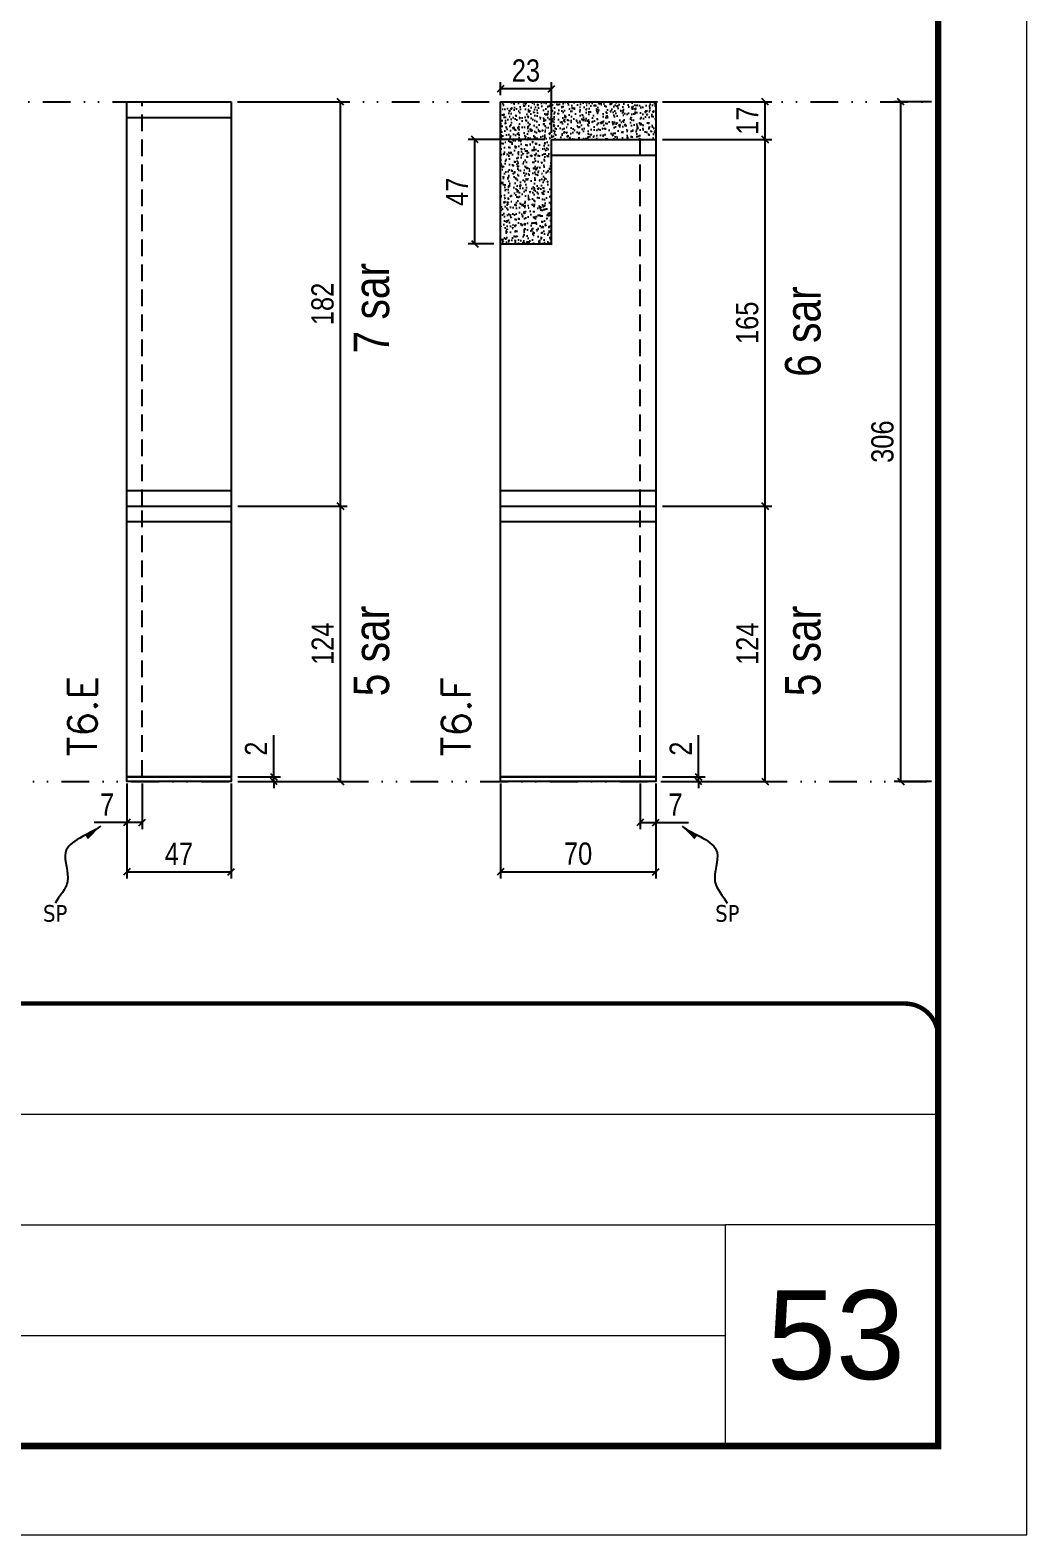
# Model space of a CAD drawing. Extents: x 14400 to 27878, y -21631 to 6985.
# Drawn here: x 15449 to 15898, y -8997 to -8319 of the extents above; entities that cross this region are included whole.
import ezdxf

# ---------------------------------------------------------------- set-up
doc = ezdxf.new("R2010")
doc.units = 0
for name, pattern in [('CONTINUO', [0]), ('DASHED', [0.75, 0.5, -0.25]), ('DIVIDE2', [0.625, 0.25, -0.125, 0, -0.125, 0, -0.125]), ('HIDDEN', [0.375, 0.25, -0.125])]:
    doc.linetypes.add(name, pattern=pattern)
for name, color, linetype, lineweight in [('CARIMBO', 255, 'Continuous', 9), ('Folhas', 255, 'Continuous', 9), ('SARRAFO DE PRESSAO', 251, 'DASHED', 9), ('Texto Seção', 7, 'Continuous', 15)]:
    doc.layers.add(name, color=color, linetype=linetype, lineweight=lineweight)
for name, color, linetype in [('COTA', 241, 'Continuous'), ('NOMENCLATURA', 7, 'Continuous'), ('Nível', 160, 'Continuous'), ('Painéis', 200, 'Continuous'), ('SARR_2.2x7', 40, 'Continuous'), ('Sarrafo de Pressão', 42, 'HIDDEN'), ('texto', 7, 'Continuous')]:
    doc.layers.add(name, color=color, linetype=linetype)
doc.styles.add('ARIAL', font='arial.ttf')
doc.styles.add('ARIAL_NARROW', font='ARIALN.TTF', dxfattribs={"height": 0.2})
doc.styles.add('COTA TECNICA', font='techl___.ttf', dxfattribs={"height": 10})
doc.styles.add('COTA TECNICA-50', font='techl___.ttf', dxfattribs={"height": 10})
doc.styles.add('REGUA-120', font='ROMANS.shx', dxfattribs={"height": 15})
doc.styles.get("Standard").update_dxf_attribs({"font": 'arial.ttf'})
doc.dimstyles.new('COTA PAINEL-50', dxfattribs={"dimtxt": 10, "dimasz": 3, "dimexe": 3, "dimexo": 3, "dimgap": 3, "dimtad": 1, "dimdec": 1, "dimzin": 12, "dimdsep": 46, "dimtxsty": 'COTA TECNICA-50', "dimblk1": 'OBLIQUE', "dimblk2": 'OBLIQUE', "dimsah": 1, "dimcen": 0.9, "dimclrd": 4, "dimclre": 4, "dimclrt": 240, "dimadec": 1, "dimazin": 3, "dimtfac": 1, "dimtdec": 1, "dimtmove": 0, "dimatfit": 3, "dimfxl": 1, "dimtolj": 1, "dimtzin": 12, "dimarcsym": 0})
doc.dimstyles.new('PAINEL', dxfattribs={"dimtxt": 10, "dimasz": 3, "dimexe": 3, "dimexo": 3, "dimgap": 3, "dimtad": 1, "dimdec": 1, "dimzin": 12, "dimdsep": 46, "dimtxsty": 'COTA TECNICA', "dimblk1": 'OBLIQUE', "dimblk2": 'OBLIQUE', "dimsah": 1, "dimcen": 0.9, "dimclrd": 4, "dimclre": 4, "dimclrt": 240, "dimadec": 1, "dimazin": 3, "dimtfac": 1, "dimtdec": 1, "dimtmove": 0, "dimatfit": 3, "dimfxl": 1, "dimtolj": 1, "dimtzin": 12, "dimarcsym": 0})
doc.dimstyles.get("Standard").update_dxf_attribs({"dimtxt": 0.18, "dimasz": 0.18, "dimexe": 0.18, "dimexo": 0.0625, "dimgap": 0.09, "dimtad": 0, "dimtih": 1, "dimtoh": 1, "dimdec": 4, "dimzin": 0, "dimdsep": 46, "dimtxsty": 'Standard', "dimcen": 0.09, "dimadec": 0, "dimazin": 0, "dimtfac": 1, "dimtdec": 4, "dimtofl": 0, "dimtmove": 0, "dimatfit": 3, "dimfxl": 1, "dimtolj": 1, "dimtzin": 0, "dimarcsym": 0})

# ---------------------------------------------------------------- blocks, each defined once
blk = doc.blocks.new('9999999999')
at = {"color": 30, "linetype": 'CONTINUO'}
for p, q in [((98564.56, 34379.64), (99583.98, 34379.64)), ((98564.56, 34329.83), (99487.98, 34329.83)), ((99583.98, 34329.83), (99487.98, 34329.83)), ((99487.98, 34329.83), (99487.98, 34230.21)), ((98564.56, 34280.02), (99487.98, 34280.02))]:
    blk.add_line(p, q, dxfattribs=at)
at = {"color": 30, "linetype": 'CONTINUO', "const_width": 2}
blk.add_lwpolyline([(99583.98, 34230.21), (99583.98, 34414.45, 0.414214), (99568.98, 34429.45), (98228.98, 34429.45, 0.414214), (98213.98, 34414.45), (98213.98, 34245.21, 0.414214), (98228.98, 34230.21), (99583.98, 34230.21)], format="xyb", dxfattribs=at)
at = {"layer": 'Folhas'}
blk.add_lwpolyline([(98138.98, 34190.21), (99623.98, 34190.21), (99623.98, 35240.21), (98138.98, 35240.21)], close=True, dxfattribs=at)
at = {"layer": 'Folhas', "color": 30, "const_width": 3}
blk.add_lwpolyline([(98213.98, 34230.21), (99583.98, 34230.21), (99583.98, 35200.21), (98213.98, 35200.21)], close=True, dxfattribs=at)
blk = doc.blocks.new('_Oblique')
at = {"color": 0, "linetype": 'ByBlock', "lineweight": -2}
blk.add_line((-0.5, -0.5), (0.5, 0.5), dxfattribs=at)
blk = doc.blocks.new('*D2507')
at = {"layer": 'COTA', "color": 4, "lineweight": -2, "transparency": 16777216}
for p, q in [((15855.47, -8351.47), (15838.63, -8351.47)), ((15841.63, -8657.47), (15841.63, -8351.47)), ((15855.47, -8657.47), (15838.63, -8657.47))]:
    blk.add_line(p, q, dxfattribs=at)
at = {"layer": 'Defpoints', "color": 0, "transparency": 16777216}
for p in [(15841.63, -8351.47), (15858.47, -8351.47), (15858.47, -8657.47)]:
    blk.add_point(p, dxfattribs=at)
at = {"layer": 'COTA', "color": 4, "lineweight": -2, "transparency": 16777216, "xscale": 3, "yscale": 3, "zscale": 3}
for p, rotation in [((15841.63, -8351.47), 90), ((15841.63, -8657.47), 270)]:
    blk.add_blockref('_Oblique', p, dxfattribs=dict(at, rotation=rotation))
at = {"layer": 'COTA', "color": 240, "transparency": 16777216, "insert": (15833.41, -8504.47), "char_height": 10, "attachment_point": 5, "rotation": 90, "style": 'COTA TECNICA'}
blk.add_mtext('\\A1;306', dxfattribs=at)
blk = doc.blocks.new('*D2533')
at = {"layer": 'COTA', "color": 4, "lineweight": -2, "transparency": 16777216}
for p, q in [((15492.8, -8658.47), (15492.8, -8701.14)), ((15539.8, -8658.47), (15539.8, -8701.14)), ((15492.8, -8698.14), (15539.8, -8698.14))]:
    blk.add_line(p, q, dxfattribs=at)
at = {"layer": 'Defpoints', "color": 0, "transparency": 16777216}
for p in [(15492.8, -8655.47), (15539.8, -8655.47), (15539.8, -8698.14)]:
    blk.add_point(p, dxfattribs=at)
at = {"layer": 'COTA', "color": 4, "lineweight": -2, "transparency": 16777216, "xscale": 3, "yscale": 3, "zscale": 3, "rotation": 180}
blk.add_blockref('_Oblique', (15492.8, -8698.14), dxfattribs=at)
at = {"layer": 'COTA', "color": 4, "lineweight": -2, "transparency": 16777216, "xscale": 3, "yscale": 3, "zscale": 3}
blk.add_blockref('_Oblique', (15539.8, -8698.14), dxfattribs=at)
at = {"layer": 'COTA', "color": 240, "transparency": 16777216, "insert": (15516.3, -8690.07), "char_height": 10, "attachment_point": 5, "style": 'COTA TECNICA'}
blk.add_mtext('\\A1;47', dxfattribs=at)
blk = doc.blocks.new('*D2534')
at = {"layer": 'COTA', "color": 4, "lineweight": -2, "transparency": 16777216}
for p, q in [((15499.8, -8658.47), (15499.8, -8678.98)), ((15492.8, -8660.47), (15492.8, -8678.98)), ((15492.8, -8675.98), (15478.07, -8675.98)), ((15499.8, -8675.98), (15492.8, -8675.98))]:
    blk.add_line(p, q, dxfattribs=at)
at = {"layer": 'Defpoints', "color": 0, "transparency": 16777216}
for p in [(15492.8, -8657.47), (15499.8, -8655.47), (15492.8, -8675.98)]:
    blk.add_point(p, dxfattribs=at)
at = {"layer": 'COTA', "color": 4, "lineweight": -2, "transparency": 16777216, "xscale": 3, "yscale": 3, "zscale": 3, "rotation": 180}
blk.add_blockref('_Oblique', (15492.8, -8675.98), dxfattribs=at)
at = {"layer": 'COTA', "color": 4, "lineweight": -2, "transparency": 16777216, "xscale": 3, "yscale": 3, "zscale": 3}
blk.add_blockref('_Oblique', (15499.8, -8675.98), dxfattribs=at)
at = {"layer": 'COTA', "color": 240, "transparency": 16777216, "insert": (15483.93, -8667.9), "char_height": 10, "attachment_point": 5, "style": 'COTA TECNICA-50'}
blk.add_mtext('\\A1;7', dxfattribs=at)
blk = doc.blocks.new('*D2535')
at = {"layer": 'COTA', "color": 4, "lineweight": -2, "transparency": 16777216}
for p, q in [((15559.06, -8655.47), (15559.06, -8636.66)), ((15542.8, -8655.47), (15562.06, -8655.47)), ((15542.8, -8657.47), (15562.06, -8657.47)), ((15559.06, -8657.47), (15559.06, -8655.47)), ((15559.06, -8657.47), (15559.06, -8660.47))]:
    blk.add_line(p, q, dxfattribs=at)
at = {"layer": 'Defpoints', "color": 0, "transparency": 16777216}
for p in [(15539.8, -8655.47), (15539.8, -8657.47), (15559.06, -8657.47)]:
    blk.add_point(p, dxfattribs=at)
at = {"layer": 'COTA', "color": 4, "lineweight": -2, "transparency": 16777216, "xscale": 3, "yscale": 3, "zscale": 3}
for p, rotation in [((15559.06, -8655.47), 270), ((15559.06, -8657.47), 90)]:
    blk.add_blockref('_Oblique', p, dxfattribs=dict(at, rotation=rotation))
at = {"layer": 'COTA', "color": 240, "transparency": 16777216, "insert": (15551.06, -8642.72), "char_height": 10, "attachment_point": 5, "rotation": 90, "style": 'COTA TECNICA-50'}
blk.add_mtext('\\A1;2', dxfattribs=at)
blk = doc.blocks.new('*D2536')
at = {"layer": 'COTA', "color": 4, "linetype": 'ByBlock', "lineweight": -2, "transparency": 16777216}
for p, q in [((15542.8, -8533.47), (15592.17, -8533.47)), ((15589.17, -8657.47), (15589.17, -8533.47)), ((15542.8, -8657.47), (15592.17, -8657.47))]:
    blk.add_line(p, q, dxfattribs=at)
at = {"layer": 'Defpoints', "color": 0, "linetype": 'ByBlock', "transparency": 16777216}
for p in [(15539.8, -8533.47), (15589.17, -8533.47), (15539.8, -8657.47)]:
    blk.add_point(p, dxfattribs=at)
at = {"layer": 'COTA', "color": 4, "linetype": 'ByBlock', "lineweight": -2, "transparency": 16777216, "xscale": 3, "yscale": 3, "zscale": 3}
for p, rotation in [((15589.17, -8533.47), 90), ((15589.17, -8657.47), 270)]:
    blk.add_blockref('_Oblique', p, dxfattribs=dict(at, rotation=rotation))
at = {"layer": 'COTA', "color": 240, "linetype": 'ByBlock', "transparency": 16777216, "insert": (15581.09, -8595.47), "char_height": 10, "attachment_point": 5, "rotation": 90, "style": 'COTA TECNICA'}
blk.add_mtext('\\A1;124', dxfattribs=at)
blk = doc.blocks.new('*D2537')
at = {"layer": 'COTA', "color": 4, "linetype": 'ByBlock', "lineweight": -2, "transparency": 16777216}
for p, q in [((15542.8, -8533.47), (15592.17, -8533.47)), ((15589.17, -8657.47), (15589.17, -8533.47)), ((15542.8, -8657.47), (15592.17, -8657.47))]:
    blk.add_line(p, q, dxfattribs=at)
at = {"layer": 'Defpoints', "color": 0, "linetype": 'ByBlock', "transparency": 16777216}
for p in [(15539.8, -8533.47), (15589.17, -8533.47), (15539.8, -8657.47)]:
    blk.add_point(p, dxfattribs=at)
at = {"layer": 'COTA', "color": 4, "linetype": 'ByBlock', "lineweight": -2, "transparency": 16777216, "xscale": 3, "yscale": 3, "zscale": 3}
for p, rotation in [((15589.17, -8533.47), 90), ((15589.17, -8657.47), 270)]:
    blk.add_blockref('_Oblique', p, dxfattribs=dict(at, rotation=rotation))
at = {"layer": 'COTA', "color": 240, "linetype": 'ByBlock', "transparency": 16777216, "insert": (15581.09, -8595.47), "char_height": 10, "attachment_point": 5, "rotation": 90, "style": 'COTA TECNICA'}
blk.add_mtext('\\A1;124', dxfattribs=at)
blk = doc.blocks.new('*D2538')
at = {"layer": 'COTA', "color": 4, "lineweight": -2, "transparency": 16777216}
for p, q in [((15542.8, -8351.47), (15592.17, -8351.47)), ((15589.17, -8533.47), (15589.17, -8351.47)), ((15542.8, -8533.47), (15592.17, -8533.47))]:
    blk.add_line(p, q, dxfattribs=at)
at = {"layer": 'Defpoints', "color": 0, "transparency": 16777216}
for p in [(15539.8, -8351.47), (15589.17, -8351.47), (15539.8, -8533.47)]:
    blk.add_point(p, dxfattribs=at)
at = {"layer": 'COTA', "color": 4, "lineweight": -2, "transparency": 16777216, "xscale": 3, "yscale": 3, "zscale": 3}
for p, rotation in [((15589.17, -8351.47), 90), ((15589.17, -8533.47), 270)]:
    blk.add_blockref('_Oblique', p, dxfattribs=dict(at, rotation=rotation))
at = {"layer": 'COTA', "color": 240, "transparency": 16777216, "insert": (15581.07, -8442.47), "char_height": 10, "attachment_point": 5, "rotation": 90, "style": 'COTA TECNICA'}
blk.add_mtext('\\A1;182', dxfattribs=at)
blk = doc.blocks.new('*D2539')
at = {"layer": 'COTA', "color": 4, "lineweight": -2, "transparency": 16777216}
for p, q in [((15661.2, -8658.47), (15661.2, -8701.14)), ((15731.2, -8658.47), (15731.2, -8701.14)), ((15661.2, -8698.14), (15731.2, -8698.14))]:
    blk.add_line(p, q, dxfattribs=at)
at = {"layer": 'Defpoints', "color": 0, "transparency": 16777216}
for p in [(15661.2, -8655.47), (15731.2, -8655.47), (15731.2, -8698.14)]:
    blk.add_point(p, dxfattribs=at)
at = {"layer": 'COTA', "color": 4, "lineweight": -2, "transparency": 16777216, "xscale": 3, "yscale": 3, "zscale": 3, "rotation": 180}
blk.add_blockref('_Oblique', (15661.2, -8698.14), dxfattribs=at)
at = {"layer": 'COTA', "color": 4, "lineweight": -2, "transparency": 16777216, "xscale": 3, "yscale": 3, "zscale": 3}
blk.add_blockref('_Oblique', (15731.2, -8698.14), dxfattribs=at)
at = {"layer": 'COTA', "color": 240, "transparency": 16777216, "insert": (15696.2, -8690.04), "char_height": 10, "attachment_point": 5, "style": 'COTA TECNICA'}
blk.add_mtext('\\A1;70', dxfattribs=at)
blk = doc.blocks.new('*D2540')
at = {"layer": 'COTA', "color": 4, "lineweight": -2, "transparency": 16777216}
for p, q in [((15750.46, -8655.47), (15750.46, -8636.66)), ((15734.2, -8655.47), (15753.46, -8655.47)), ((15734.2, -8657.47), (15753.46, -8657.47)), ((15750.46, -8657.47), (15750.46, -8655.47)), ((15750.46, -8657.47), (15750.46, -8660.47))]:
    blk.add_line(p, q, dxfattribs=at)
at = {"layer": 'Defpoints', "color": 0, "transparency": 16777216}
for p in [(15731.2, -8655.47), (15731.2, -8657.47), (15750.46, -8657.47)]:
    blk.add_point(p, dxfattribs=at)
at = {"layer": 'COTA', "color": 4, "lineweight": -2, "transparency": 16777216, "xscale": 3, "yscale": 3, "zscale": 3}
for p, rotation in [((15750.46, -8655.47), 270), ((15750.46, -8657.47), 90)]:
    blk.add_blockref('_Oblique', p, dxfattribs=dict(at, rotation=rotation))
at = {"layer": 'COTA', "color": 240, "transparency": 16777216, "insert": (15742.46, -8642.72), "char_height": 10, "attachment_point": 5, "rotation": 90, "style": 'COTA TECNICA-50'}
blk.add_mtext('\\A1;2', dxfattribs=at)
blk = doc.blocks.new('*D2541')
at = {"layer": 'COTA', "color": 4, "linetype": 'ByBlock', "lineweight": -2, "transparency": 16777216}
for p, q in [((15734.2, -8533.47), (15783.57, -8533.47)), ((15780.57, -8657.47), (15780.57, -8533.47)), ((15734.2, -8657.47), (15783.57, -8657.47))]:
    blk.add_line(p, q, dxfattribs=at)
at = {"layer": 'Defpoints', "color": 0, "linetype": 'ByBlock', "transparency": 16777216}
for p in [(15731.2, -8533.47), (15780.57, -8533.47), (15731.2, -8657.47)]:
    blk.add_point(p, dxfattribs=at)
at = {"layer": 'COTA', "color": 4, "linetype": 'ByBlock', "lineweight": -2, "transparency": 16777216, "xscale": 3, "yscale": 3, "zscale": 3}
for p, rotation in [((15780.57, -8533.47), 90), ((15780.57, -8657.47), 270)]:
    blk.add_blockref('_Oblique', p, dxfattribs=dict(at, rotation=rotation))
at = {"layer": 'COTA', "color": 240, "linetype": 'ByBlock', "transparency": 16777216, "insert": (15772.5, -8595.47), "char_height": 10, "attachment_point": 5, "rotation": 90, "style": 'COTA TECNICA'}
blk.add_mtext('\\A1;124', dxfattribs=at)
blk = doc.blocks.new('*D2542')
at = {"layer": 'COTA', "color": 4, "linetype": 'ByBlock', "lineweight": -2, "transparency": 16777216}
for p, q in [((15734.2, -8533.47), (15783.57, -8533.47)), ((15780.57, -8657.47), (15780.57, -8533.47)), ((15734.2, -8657.47), (15783.57, -8657.47))]:
    blk.add_line(p, q, dxfattribs=at)
at = {"layer": 'Defpoints', "color": 0, "linetype": 'ByBlock', "transparency": 16777216}
for p in [(15731.2, -8533.47), (15780.57, -8533.47), (15731.2, -8657.47)]:
    blk.add_point(p, dxfattribs=at)
at = {"layer": 'COTA', "color": 4, "linetype": 'ByBlock', "lineweight": -2, "transparency": 16777216, "xscale": 3, "yscale": 3, "zscale": 3}
for p, rotation in [((15780.57, -8533.47), 90), ((15780.57, -8657.47), 270)]:
    blk.add_blockref('_Oblique', p, dxfattribs=dict(at, rotation=rotation))
at = {"layer": 'COTA', "color": 240, "linetype": 'ByBlock', "transparency": 16777216, "insert": (15772.5, -8595.47), "char_height": 10, "attachment_point": 5, "rotation": 90, "style": 'COTA TECNICA'}
blk.add_mtext('\\A1;124', dxfattribs=at)
blk = doc.blocks.new('*D2543')
at = {"layer": 'COTA', "color": 4, "lineweight": -2, "transparency": 16777216}
for p, q in [((15734.2, -8368.47), (15783.57, -8368.47)), ((15780.57, -8533.47), (15780.57, -8368.47)), ((15734.2, -8533.47), (15783.57, -8533.47))]:
    blk.add_line(p, q, dxfattribs=at)
at = {"layer": 'Defpoints', "color": 0, "transparency": 16777216}
for p in [(15731.2, -8368.47), (15780.57, -8368.47), (15731.2, -8533.47)]:
    blk.add_point(p, dxfattribs=at)
at = {"layer": 'COTA', "color": 4, "lineweight": -2, "transparency": 16777216, "xscale": 3, "yscale": 3, "zscale": 3}
for p, rotation in [((15780.57, -8368.47), 90), ((15780.57, -8533.47), 270)]:
    blk.add_blockref('_Oblique', p, dxfattribs=dict(at, rotation=rotation))
at = {"layer": 'COTA', "color": 240, "transparency": 16777216, "insert": (15772.46, -8450.97), "char_height": 10, "attachment_point": 5, "rotation": 90, "style": 'COTA TECNICA'}
blk.add_mtext('\\A1;165', dxfattribs=at)
blk = doc.blocks.new('*D2544')
at = {"layer": 'COTA', "color": 4, "lineweight": -2, "transparency": 16777216}
for p, q in [((15724.2, -8658.47), (15724.2, -8678.98)), ((15731.2, -8660.47), (15731.2, -8678.98)), ((15724.2, -8675.98), (15731.2, -8675.98)), ((15731.2, -8675.98), (15745.94, -8675.98))]:
    blk.add_line(p, q, dxfattribs=at)
at = {"layer": 'Defpoints', "color": 0, "transparency": 16777216}
for p in [(15724.2, -8655.47), (15731.2, -8657.47), (15731.2, -8675.98)]:
    blk.add_point(p, dxfattribs=at)
at = {"layer": 'COTA', "color": 4, "lineweight": -2, "transparency": 16777216, "xscale": 3, "yscale": 3, "zscale": 3, "rotation": 180}
blk.add_blockref('_Oblique', (15724.2, -8675.98), dxfattribs=at)
at = {"layer": 'COTA', "color": 4, "lineweight": -2, "transparency": 16777216, "xscale": 3, "yscale": 3, "zscale": 3}
blk.add_blockref('_Oblique', (15731.2, -8675.98), dxfattribs=at)
at = {"layer": 'COTA', "color": 240, "transparency": 16777216, "insert": (15740.07, -8667.9), "char_height": 10, "attachment_point": 5, "style": 'COTA TECNICA-50'}
blk.add_mtext('\\A1;7', dxfattribs=at)
blk = doc.blocks.new('*D2545')
at = {"layer": 'COTA', "color": 4, "lineweight": -2, "transparency": 16777216}
for p, q in [((15734.2, -8351.47), (15783.57, -8351.47)), ((15780.57, -8368.47), (15780.57, -8351.47)), ((15734.2, -8368.47), (15783.57, -8368.47))]:
    blk.add_line(p, q, dxfattribs=at)
at = {"layer": 'Defpoints', "color": 0, "transparency": 16777216}
for p in [(15731.2, -8351.47), (15780.57, -8351.47), (15731.2, -8368.47)]:
    blk.add_point(p, dxfattribs=at)
at = {"layer": 'COTA', "color": 4, "lineweight": -2, "transparency": 16777216, "xscale": 3, "yscale": 3, "zscale": 3}
for p, rotation in [((15780.57, -8351.47), 90), ((15780.57, -8368.47), 270)]:
    blk.add_blockref('_Oblique', p, dxfattribs=dict(at, rotation=rotation))
at = {"layer": 'COTA', "color": 240, "transparency": 16777216, "insert": (15772.5, -8359.97), "char_height": 10, "attachment_point": 5, "rotation": 90, "style": 'COTA TECNICA'}
blk.add_mtext('\\A1;17', dxfattribs=at)
blk = doc.blocks.new('*D3054')
at = {"layer": 'COTA', "color": 4, "lineweight": -2, "transparency": 16777216}
for p, q in [((15681.2, -8368.47), (15646.7, -8368.47)), ((15649.7, -8415.47), (15649.7, -8368.47)), ((15658.2, -8415.47), (15646.7, -8415.47))]:
    blk.add_line(p, q, dxfattribs=at)
at = {"layer": 'Defpoints', "color": 0, "transparency": 16777216}
for p in [(15649.7, -8368.47), (15684.2, -8368.47), (15661.2, -8415.47)]:
    blk.add_point(p, dxfattribs=at)
at = {"layer": 'COTA', "color": 4, "lineweight": -2, "transparency": 16777216, "xscale": 3, "yscale": 3, "zscale": 3}
for p, rotation in [((15649.7, -8368.47), 90), ((15649.7, -8415.47), 270)]:
    blk.add_blockref('_Oblique', p, dxfattribs=dict(at, rotation=rotation))
at = {"layer": 'COTA', "color": 240, "transparency": 16777216, "insert": (15641.63, -8391.97), "char_height": 10, "attachment_point": 5, "rotation": 90, "style": 'COTA TECNICA'}
blk.add_mtext('\\A1;47', dxfattribs=at)
blk = doc.blocks.new('*D3055')
at = {"layer": 'COTA', "color": 4, "lineweight": -2, "transparency": 16777216}
for p, q in [((15661.2, -8348.47), (15661.2, -8342.63)), ((15684.2, -8345.63), (15661.2, -8345.63)), ((15684.2, -8365.47), (15684.2, -8342.63))]:
    blk.add_line(p, q, dxfattribs=at)
at = {"layer": 'Defpoints', "color": 0, "transparency": 16777216}
for p in [(15661.2, -8345.63), (15661.2, -8351.47), (15684.2, -8368.47)]:
    blk.add_point(p, dxfattribs=at)
at = {"layer": 'COTA', "color": 4, "lineweight": -2, "transparency": 16777216, "xscale": 3, "yscale": 3, "zscale": 3, "rotation": 180}
blk.add_blockref('_Oblique', (15661.2, -8345.63), dxfattribs=at)
at = {"layer": 'COTA', "color": 4, "lineweight": -2, "transparency": 16777216, "xscale": 3, "yscale": 3, "zscale": 3}
blk.add_blockref('_Oblique', (15684.2, -8345.63), dxfattribs=at)
at = {"layer": 'COTA', "color": 240, "transparency": 16777216, "insert": (15672.7, -8337.42), "char_height": 10, "attachment_point": 5, "style": 'COTA TECNICA'}
blk.add_mtext('\\A1;23', dxfattribs=at)

msp = doc.modelspace()

# ---------------------------------------------------------------- hatches: boundary and pattern name
at = {"layer": 'COTA'}
h = msp.add_hatch(dxfattribs=at)
h.set_pattern_fill('AR-CONC', color=256, scale=0.03)
h.paths.add_polyline_path([(15731.204, -8351.466), (15661.204, -8351.466), (15661.204, -8415.466), (15684.204, -8415.466), (15684.204, -8368.466), (15731.204, -8368.466)])

# ---------------------------------------------------------------- linework, layer by layer
for p, q in [((15661.204, -8415.466), (15661.204, -8351.466)), ((15661.204, -8351.466), (15731.204, -8351.466)), ((15731.204, -8351.466), (15731.204, -8368.466))]:
    msp.add_line(p, q, dxfattribs=at)
at = {"layer": 'Nível', "color": 4, "linetype": 'DIVIDE2', "ltscale": 50}
for p, q in [((14888.863, -8351.466), (15858.467, -8351.466)), ((14488.467, -8657.466), (15858.467, -8657.466))]:
    msp.add_line(p, q, dxfattribs=at)
at = {"layer": 'Painéis'}
for p, q in [((15492.8, -8655.466), (15492.8, -8351.466)), ((15492.8, -8351.466), (15539.8, -8351.466)), ((15539.8, -8351.466), (15539.8, -8655.466)), ((15684.204, -8368.466), (15731.204, -8368.466)), ((15684.204, -8415.466), (15684.204, -8368.466)), ((15731.204, -8368.466), (15731.204, -8655.466)), ((15661.204, -8655.466), (15661.204, -8415.466)), ((15661.204, -8415.466), (15684.204, -8415.466)), ((15492.8, -8533.466), (15539.8, -8533.466)), ((15661.204, -8533.466), (15731.204, -8533.466)), ((15539.8, -8655.466), (15492.8, -8655.466)), ((15731.204, -8655.466), (15661.204, -8655.466))]:
    msp.add_line(p, q, dxfattribs=at)
for points in [[(15492.8, -8655.466), (15539.8, -8655.466), (15539.8, -8657.466), (15492.8, -8657.466)], [(15661.204, -8655.466), (15731.204, -8655.466), (15731.204, -8657.466), (15661.204, -8657.466)]]:
    msp.add_lwpolyline(points, close=True, dxfattribs=at)
at = {"layer": 'SARR_2.2x7'}
for p, q in [((15492.8, -8358.466), (15539.8, -8358.466)), ((15684.204, -8375.466), (15731.204, -8375.466)), ((15492.8, -8526.466), (15539.8, -8526.466)), ((15661.204, -8526.466), (15731.204, -8526.466)), ((15492.8, -8540.466), (15539.8, -8540.466)), ((15661.204, -8540.466), (15731.204, -8540.466))]:
    msp.add_line(p, q, dxfattribs=at)
at = {"layer": 'Sarrafo de Pressão', "ltscale": 30}
for p, q in [((15499.8, -8533.466), (15499.8, -8351.466)), ((15724.204, -8533.466), (15724.204, -8368.466)), ((15499.8, -8655.466), (15499.8, -8533.466)), ((15724.204, -8655.466), (15724.204, -8533.466))]:
    msp.add_line(p, q, dxfattribs=at)

# ---------------------------------------------------------------- block references
at = {"layer": 'SARRAFO DE PRESSAO', "color": 6, "linetype": 'ByBlock'}
msp.add_blockref('9999999999', (-83725.511, -43186.954), dxfattribs=at)

# ---------------------------------------------------------------- texts
at = {"layer": 'CARIMBO', "style": 'ARIAL'}
msp.add_text('53', height=40, dxfattribs=at).set_placement((15781.328, -8926.605))
at = {"layer": 'NOMENCLATURA', "style": 'ARIAL_NARROW'}
for s, p in [('7 sar', (15611.043, -8464.756)), ('6 sar', (15805.447, -8475.3)), ('5 sar', (15611.043, -8619.142)), ('5 sar', (15805.447, -8619.142))]:
    msp.add_text(s, height=16, rotation=90, dxfattribs=at).set_placement(p)
at = {"layer": 'texto', "color": 0, "char_height": 7.5, "attachment_point": 5}
for insert in [(15460.553, -8716.957), (15763.452, -8716.957)]:
    msp.add_mtext('{\\fTahoma|b0|i0|c0|p34;\\C4;SP}', dxfattribs=dict(at, insert=insert))
at = {"layer": 'Texto Seção', "char_height": 13, "width": 285.32988, "attachment_point": 7, "rotation": 90, "style": 'REGUA-120'}
for s, insert in [('T6.E', (15479.33, -8646.215)), ('T6.F', (15647.733, -8646.215))]:
    msp.add_mtext(s, dxfattribs=dict(at, insert=insert))

# ---------------------------------------------------------------- dimensions: what is measured, and where the dimension line sits
at = {"layer": 'COTA'}
dim = msp.add_linear_dim(base=(15661.204, -8345.635), p1=(15684.204, -8368.466), p2=(15661.204, -8351.466), dimstyle='PAINEL', dxfattribs=at)
dim.commit()
dim.dimension.update_dxf_attribs({"geometry": '*D3055', "text_midpoint": (15672.704, -8337.415)})
for base, p1, p2, angle, dimstyle, picture, middle in [((15589.168, -8351.466), (15539.8, -8533.466), (15539.8, -8351.466), 90, 'PAINEL', '*D2538', (15581.073, -8442.466)), ((15780.571, -8351.466), (15731.204, -8368.466), (15731.204, -8351.466), 90, 'PAINEL', '*D2545', (15772.498, -8359.966)), ((15841.632, -8351.466), (15858.467, -8657.466), (15858.467, -8351.466), 90, 'PAINEL', '*D2507', (15833.413, -8504.466)), ((15649.7, -8368.466), (15661.204, -8415.466), (15684.204, -8368.466), 90, 'PAINEL', '*D3054', (15641.627, -8391.966)), ((15780.571, -8368.466), (15731.204, -8533.466), (15731.204, -8368.466), 90, 'PAINEL', '*D2543', (15772.462, -8450.966)), ((15492.8, -8675.976), (15499.8, -8655.466), (15492.8, -8657.466), 180, 'COTA PAINEL-50', '*D2534', (15483.935, -8667.903)), ((15731.204, -8675.976), (15724.204, -8655.466), (15731.204, -8657.466), 0, 'COTA PAINEL-50', '*D2544', (15740.07, -8667.903))]:
    dim = msp.add_linear_dim(base=base, p1=p1, p2=p2, angle=angle, dimstyle=dimstyle, dxfattribs=at)
    dim.commit()
    dim.dimension.update_dxf_attribs({"geometry": picture, "text_midpoint": middle})
at = {"layer": 'COTA', "linetype": 'ByBlock'}
for p1, p2, picture, middle in [((15539.8, -8657.466), (15539.8, -8533.466), '*D2536', (15581.095, -8595.466)), ((15539.8, -8657.466), (15539.8, -8533.466), '*D2537', (15581.095, -8595.466)), ((15731.204, -8657.466), (15731.204, -8533.466), '*D2541', (15772.498, -8595.466)), ((15731.204, -8657.466), (15731.204, -8533.466), '*D2542', (15772.498, -8595.466))]:
    dim = msp.add_aligned_dim(p1=p1, p2=p2, distance=-49.367, dimstyle='PAINEL', dxfattribs=at)
    dim.commit()
    dim.dimension.update_dxf_attribs({"geometry": picture, "text_midpoint": middle})
at = {"layer": 'COTA'}
for base, p1, p2, picture, middle in [((15559.058, -8657.466), (15539.8, -8655.466), (15539.8, -8657.466), '*D2535', (15559.058, -8642.719)), ((15750.462, -8657.466), (15731.204, -8655.466), (15731.204, -8657.466), '*D2540', (15750.462, -8642.719))]:
    dim = msp.add_linear_dim(base=base, p1=p1, p2=p2, angle=90, dimstyle='COTA PAINEL-50', dxfattribs=at)
    dim.commit()
    dim.dimension.update_dxf_attribs({"geometry": picture, "text_midpoint": middle, "dimtype": 160})
for base, p1, p2, picture, middle in [((15539.8, -8698.144), (15492.8, -8655.466), (15539.8, -8655.466), '*D2533', (15516.3, -8690.071)), ((15731.204, -8698.144), (15661.204, -8655.466), (15731.204, -8655.466), '*D2539', (15696.204, -8690.042))]:
    dim = msp.add_linear_dim(base=base, p1=p1, p2=p2, dimstyle='PAINEL', override={"dimarcsym": 2}, dxfattribs=at)
    dim.commit()
    dim.dimension.update_dxf_attribs({"geometry": picture, "text_midpoint": middle})

# ---------------------------------------------------------------- leaders
at = {"layer": 'COTA', "path_type": 1}
for points in [[(15480.971, -8677.647), (15465.186, -8689.482), (15466.111, -8702.488), (15460.559, -8712.27)], [(15743.033, -8677.647), (15758.818, -8689.482), (15757.893, -8702.488), (15763.446, -8712.27)]]:
    msp.add_leader(points, dimstyle='Standard', override={"dimasz": 8}, dxfattribs=at)

doc.saveas('drawing.dxf')
